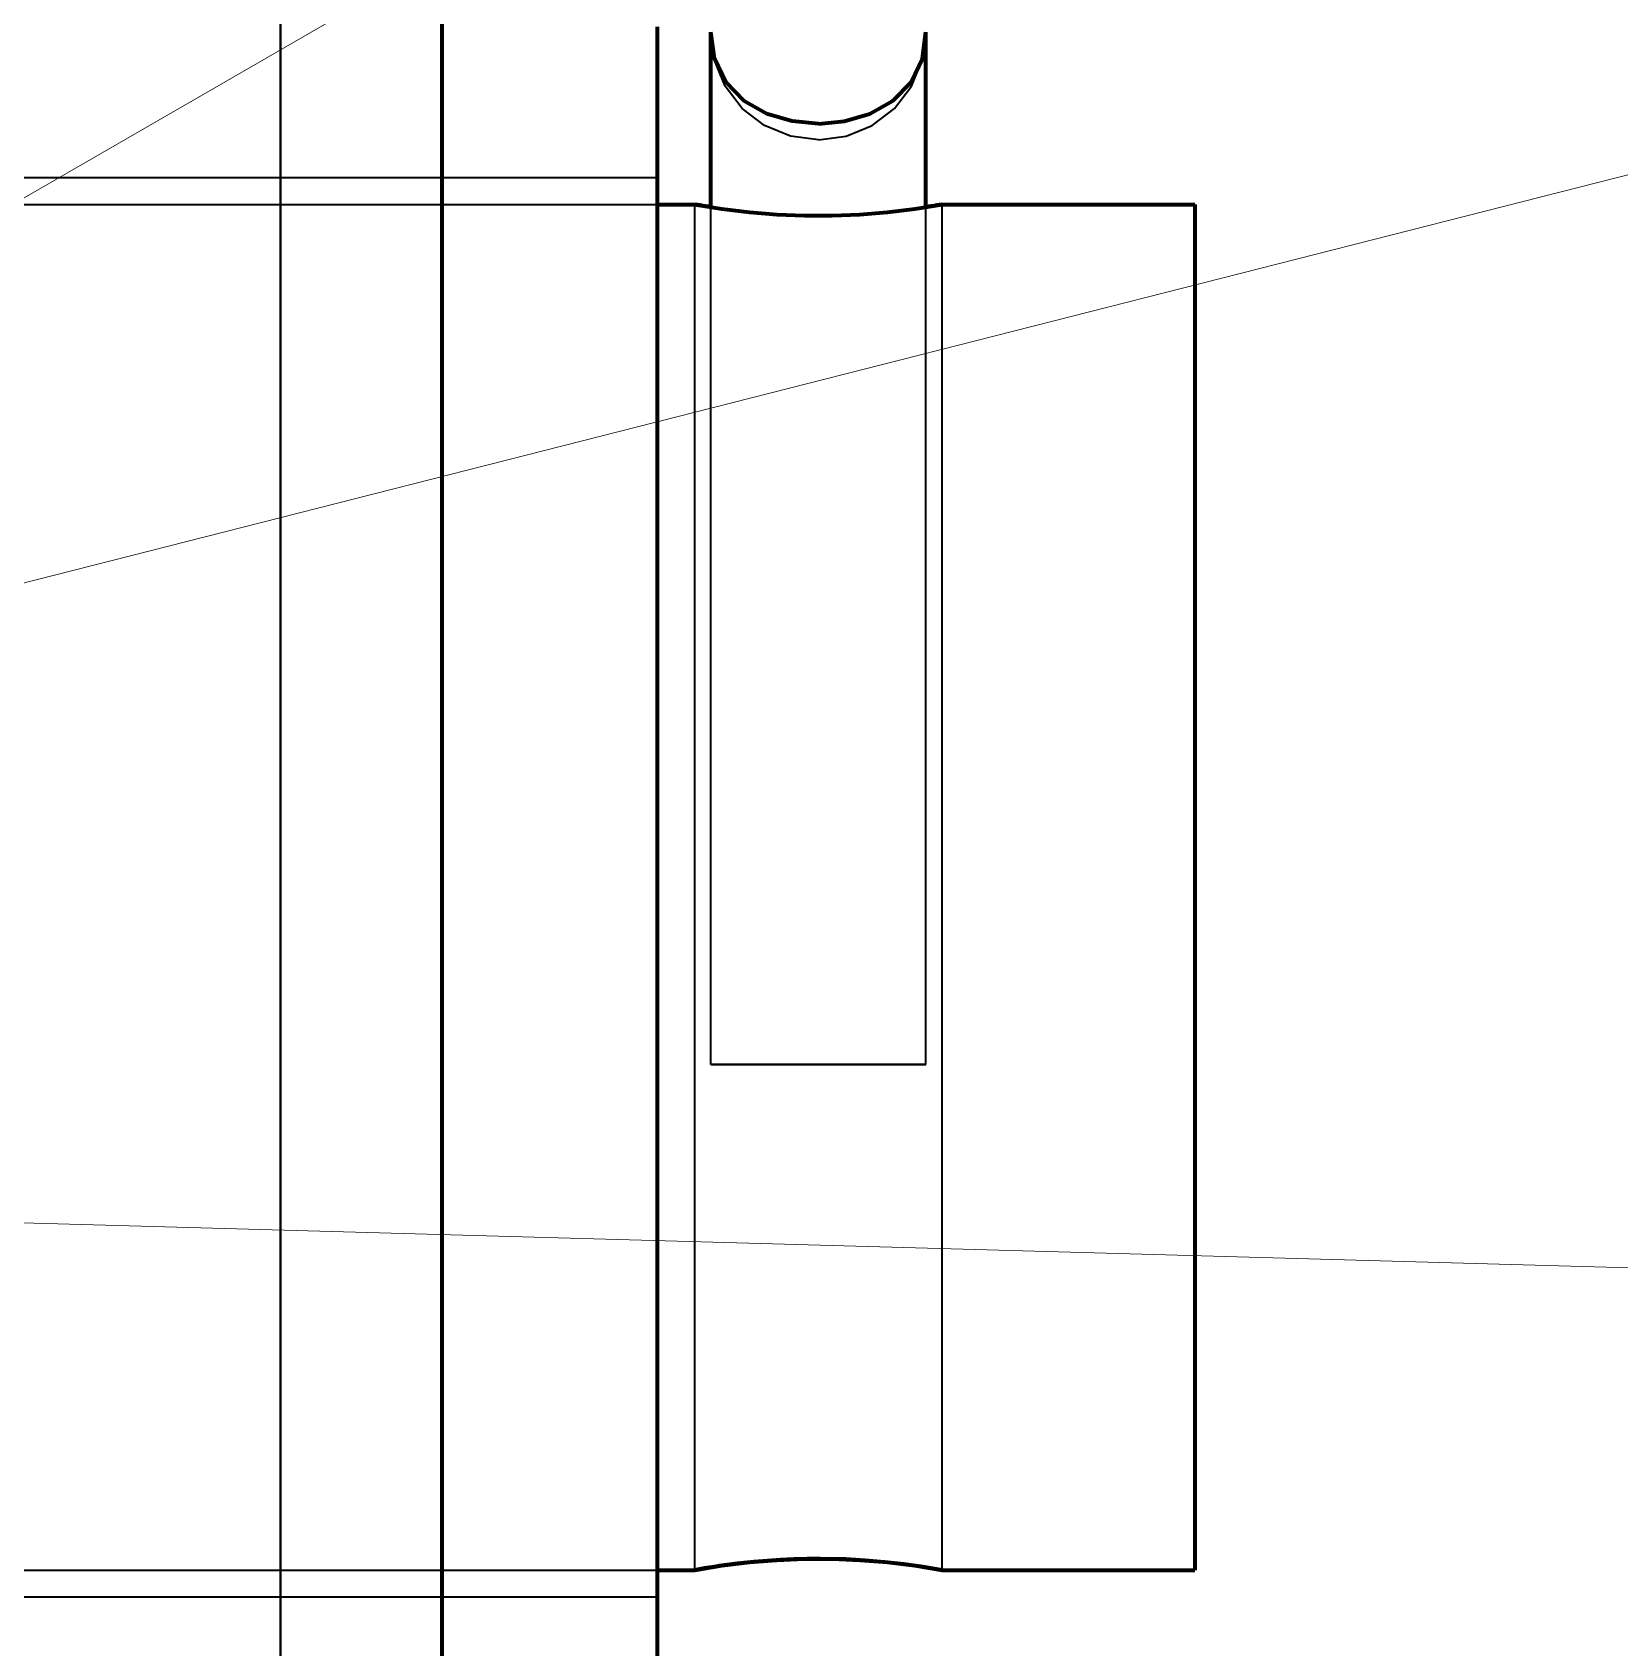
# Model space of a CAD drawing. Header units: millimetres. Extents: x 0 to 2382, y 0 to 420.
# Drawn here: x 184.029 to 186.981, y 228.295 to 231.299 of the extents above; entities that cross this region are included whole.
import ezdxf

# ---------------------------------------------------------------- set-up
doc = ezdxf.new("R2010")
doc.units = ezdxf.units.MM
doc.linetypes.add('IRAM-E-TRAZOS', pattern=[5, 4, -1])
for name, color, linetype, lineweight in [('01-VISIBLE', 7, 'CONTINUOUS', 70), ('02-OCULTA', 4, 'IRAM-E-TRAZOS', 35), ('08-FINA', 5, 'CONTINUOUS', 18)]:
    doc.layers.add(name, color=color, linetype=linetype, lineweight=lineweight)

msp = doc.modelspace()

# ---------------------------------------------------------------- linework, layer by layer
at = {"layer": '01-VISIBLE'}
for p, q in [((185.2909, 230.9743), (185.2909, 231.2994)), ((185.6909, 230.9743), (185.6909, 231.2994)), ((185.1909, 230.9794), (185.2609, 230.9794)), ((185.7209, 230.9794), (186.1909, 230.9794)), ((185.1909, 228.4394), (185.2609, 228.4394)), ((185.7209, 228.4394), (186.1909, 228.4394))]:
    msp.add_line(p, q, dxfattribs=at)
for points in [[(184.7909, 231.3719), (184.7909, 231.2844), (184.7909, 231.1969), (184.7909, 231.1094), (184.7909, 231.0219), (184.7909, 230.9344), (184.7909, 230.8469), (184.7909, 230.7594), (184.7909, 230.6719), (184.7909, 230.5844), (184.7909, 230.4969), (184.7909, 230.4094), (184.7909, 230.3219), (184.7909, 230.2344), (184.7909, 230.1469), (184.7909, 230.0594), (184.7909, 229.9719), (184.7909, 229.8844), (184.7909, 229.7969), (184.7909, 229.7094), (184.7909, 229.6219), (184.7909, 229.5344), (184.7909, 229.4469), (184.7909, 229.3594), (184.7909, 229.2719), (184.7909, 229.1844), (184.7909, 229.0969), (184.7909, 229.0094), (184.7909, 228.9219), (184.7909, 228.8344), (184.7909, 228.7469), (184.7909, 228.6594), (184.7909, 228.5719), (184.7909, 228.4844), (184.7909, 228.3969), (184.7909, 228.3094), (184.7909, 228.2219)], [(185.1909, 231.3094), (185.1909, 231.2594), (185.1909, 231.2094), (185.1909, 231.1594), (185.1909, 231.1094), (185.1909, 231.0594), (185.1909, 231.0094), (185.1909, 230.9594), (185.1909, 230.9094), (185.1909, 230.8594), (185.1909, 230.8094), (185.1909, 230.7594), (185.1909, 230.7094), (185.1909, 230.6594), (185.1909, 230.6094), (185.1909, 230.5594), (185.1909, 230.5094), (185.1909, 230.4594), (185.1909, 230.4094), (185.1909, 230.3594), (185.1909, 230.3094), (185.1909, 230.2594), (185.1909, 230.2094), (185.1909, 230.1594), (185.1909, 230.1094), (185.1909, 230.0594), (185.1909, 230.0094), (185.1909, 229.9594), (185.1909, 229.9094), (185.1909, 229.8594), (185.1909, 229.8094), (185.1909, 229.7594), (185.1909, 229.7094), (185.1909, 229.6594), (185.1909, 229.6094), (185.1909, 229.5594), (185.1909, 229.5094), (185.1909, 229.4594), (185.1909, 229.4094), (185.1909, 229.3594), (185.1909, 229.3094), (185.1909, 229.2594), (185.1909, 229.2094), (185.1909, 229.1594), (185.1909, 229.1094), (185.1909, 229.0594), (185.1909, 229.0094), (185.1909, 228.9594), (185.1909, 228.9094), (185.1909, 228.8594), (185.1909, 228.8094), (185.1909, 228.7594), (185.1909, 228.7094), (185.1909, 228.6594), (185.1909, 228.6094), (185.1909, 228.5594), (185.1909, 228.5094), (185.1909, 228.4594), (185.1909, 228.4094), (185.1909, 228.3594), (185.1909, 228.3094), (185.1909, 228.2594)], [(185.4909, 231.1294), (185.4421, 231.1339), (185.3951, 231.1477), (185.3525, 231.1718), (185.3185, 231.2069), (185.2974, 231.2509), (185.2909, 231.2994)], [(185.4909, 231.1294), (185.5396, 231.1339), (185.5866, 231.1477), (185.6292, 231.1718), (185.6632, 231.2069), (185.6843, 231.2509), (185.6909, 231.2994)], [(185.2909, 230.9743), (185.2858, 230.9751), (185.2808, 230.9759), (185.2758, 230.9767), (185.2708, 230.9776), (185.2658, 230.9785), (185.2609, 230.9794)], [(185.2609, 230.9794), (185.3116, 230.9712), (185.3626, 230.9649), (185.4138, 230.9607), (185.4652, 230.9586), (185.5165, 230.9586), (185.5679, 230.9607), (185.6191, 230.9649), (185.6701, 230.9712), (185.7209, 230.9794)], [(185.7209, 230.9794), (185.7159, 230.9785), (185.7109, 230.9776), (185.7059, 230.9767), (185.7009, 230.9759), (185.6959, 230.9751), (185.6909, 230.9743)], [(186.1909, 230.9794), (186.1909, 230.9286), (186.1909, 230.8778), (186.1909, 230.827), (186.1909, 230.7762), (186.1909, 230.7254), (186.1909, 230.6746), (186.1909, 230.6238), (186.1909, 230.573), (186.1909, 230.5222), (186.1909, 230.4714), (186.1909, 230.4206), (186.1909, 230.3698), (186.1909, 230.319), (186.1909, 230.2682), (186.1909, 230.2174), (186.1909, 230.1666), (186.1909, 230.1158), (186.1909, 230.065), (186.1909, 230.0142), (186.1909, 229.9634), (186.1909, 229.9126), (186.1909, 229.8618), (186.1909, 229.811), (186.1909, 229.7602), (186.1909, 229.7094), (186.1909, 229.6586), (186.1909, 229.6078), (186.1909, 229.557), (186.1909, 229.5062), (186.1909, 229.4554), (186.1909, 229.4046), (186.1909, 229.3538), (186.1909, 229.303), (186.1909, 229.2522), (186.1909, 229.2014), (186.1909, 229.1506), (186.1909, 229.0998), (186.1909, 229.049), (186.1909, 228.9982), (186.1909, 228.9474), (186.1909, 228.8966), (186.1909, 228.8458), (186.1909, 228.795), (186.1909, 228.7442), (186.1909, 228.6934), (186.1909, 228.6426), (186.1909, 228.5918), (186.1909, 228.541), (186.1909, 228.4902), (186.1909, 228.4394)], [(185.2609, 228.4394), (185.3116, 228.4476), (185.3626, 228.4538), (185.4138, 228.458), (185.4652, 228.4601), (185.5165, 228.4601), (185.5679, 228.458), (185.6191, 228.4538), (185.6701, 228.4476), (185.7209, 228.4394)], [(185.4948, 228.4604), (185.4699, 228.4602), (185.4451, 228.4595), (185.4202, 228.4584), (185.3954, 228.4567), (185.3706, 228.4546), (185.3459, 228.452)], [(185.7209, 228.4394), (185.6853, 228.4453), (185.6495, 228.4503), (185.6137, 228.4543), (185.5777, 228.4573), (185.5417, 228.4593), (185.5056, 228.4603)], [(185.316, 228.4482), (185.3068, 228.4469), (185.2976, 228.4455), (185.2884, 228.4441), (185.2792, 228.4426), (185.27, 228.441), (185.2609, 228.4394)], [(185.3455, 228.4519), (185.3406, 228.4514), (185.3358, 228.4508), (185.3309, 228.4502), (185.3261, 228.4495), (185.3212, 228.4489), (185.3164, 228.4482)]]:
    msp.add_lwpolyline(points, dxfattribs=at)
at = {"layer": '02-OCULTA'}
for p, q in [((178.7909, 231.0294), (184.7909, 231.0294)), ((184.7909, 231.0294), (185.1909, 231.0294)), ((138.3909, 230.9794), (185.1909, 230.9794)), ((185.2609, 228.4394), (185.2609, 230.9794)), ((185.2909, 229.3794), (185.2909, 230.9743)), ((185.6909, 229.3794), (185.6909, 230.9743)), ((185.7209, 228.4394), (185.7209, 230.9794)), ((138.3909, 228.4394), (185.1909, 228.4394)), ((178.7909, 228.3894), (184.7909, 228.3894)), ((184.7909, 228.3894), (185.1909, 228.3894))]:
    msp.add_line(p, q, dxfattribs=at)
for points in [[(184.7909, 228.2219), (184.7909, 228.3094), (184.7909, 228.3969), (184.7909, 228.4844), (184.7909, 228.5719), (184.7909, 228.6594), (184.7909, 228.7469), (184.7909, 228.8344), (184.7909, 228.9219), (184.7909, 229.0094), (184.7909, 229.0969), (184.7909, 229.1844), (184.7909, 229.2719), (184.7909, 229.3594), (184.7909, 229.4469), (184.7909, 229.5344), (184.7909, 229.6219), (184.7909, 229.7094), (184.7909, 229.7969), (184.7909, 229.8844), (184.7909, 229.9719), (184.7909, 230.0594), (184.7909, 230.1469), (184.7909, 230.2344), (184.7909, 230.3219), (184.7909, 230.4094), (184.7909, 230.4969), (184.7909, 230.5844), (184.7909, 230.6719), (184.7909, 230.7594), (184.7909, 230.8469), (184.7909, 230.9344), (184.7909, 231.0219), (184.7909, 231.1094), (184.7909, 231.1969), (184.7909, 231.2844), (184.7909, 231.3719)], [(184.4909, 231.3474), (184.4909, 231.2844), (184.4909, 231.2214), (184.4909, 231.1584), (184.4909, 231.0954), (184.4909, 231.0324), (184.4909, 230.9694), (184.4909, 230.9064), (184.4909, 230.8434), (184.4909, 230.7804), (184.4909, 230.7174), (184.4909, 230.6544), (184.4909, 230.5914), (184.4909, 230.5284), (184.4909, 230.4654), (184.4909, 230.4024), (184.4909, 230.3394), (184.4909, 230.2764), (184.4909, 230.2134), (184.4909, 230.1504), (184.4909, 230.0874), (184.4909, 230.0244), (184.4909, 229.9614), (184.4909, 229.8984), (184.4909, 229.8354), (184.4909, 229.7724), (184.4909, 229.7094), (184.4909, 229.6464), (184.4909, 229.5834), (184.4909, 229.5204), (184.4909, 229.4574), (184.4909, 229.3944), (184.4909, 229.3314), (184.4909, 229.2684), (184.4909, 229.2054), (184.4909, 229.1424), (184.4909, 229.0794), (184.4909, 229.0164), (184.4909, 228.9534), (184.4909, 228.8904), (184.4909, 228.8274), (184.4909, 228.7644), (184.4909, 228.7014), (184.4909, 228.6384), (184.4909, 228.5754), (184.4909, 228.5124), (184.4909, 228.4494), (184.4909, 228.3864), (184.4909, 228.3234), (184.4909, 228.2604)], [(184.4909, 228.2604), (184.4909, 228.3234), (184.4909, 228.3864), (184.4909, 228.4494), (184.4909, 228.5124), (184.4909, 228.5754), (184.4909, 228.6384), (184.4909, 228.7014), (184.4909, 228.7644), (184.4909, 228.8274), (184.4909, 228.8904), (184.4909, 228.9534), (184.4909, 229.0164), (184.4909, 229.0794), (184.4909, 229.1424), (184.4909, 229.2054), (184.4909, 229.2684), (184.4909, 229.3314), (184.4909, 229.3944), (184.4909, 229.4574), (184.4909, 229.5204), (184.4909, 229.5834), (184.4909, 229.6464), (184.4909, 229.7094), (184.4909, 229.7724), (184.4909, 229.8354), (184.4909, 229.8984), (184.4909, 229.9614), (184.4909, 230.0244), (184.4909, 230.0874), (184.4909, 230.1504), (184.4909, 230.2134), (184.4909, 230.2764), (184.4909, 230.3394), (184.4909, 230.4024), (184.4909, 230.4654), (184.4909, 230.5284), (184.4909, 230.5914), (184.4909, 230.6544), (184.4909, 230.7174), (184.4909, 230.7804), (184.4909, 230.8434), (184.4909, 230.9064), (184.4909, 230.9694), (184.4909, 231.0324), (184.4909, 231.0954), (184.4909, 231.1584), (184.4909, 231.2214), (184.4909, 231.2844), (184.4909, 231.3474)], [(184.7909, 231.3474), (184.7909, 231.2844), (184.7909, 231.2214), (184.7909, 231.1584), (184.7909, 231.0954), (184.7909, 231.0324), (184.7909, 230.9694), (184.7909, 230.9064), (184.7909, 230.8434), (184.7909, 230.7804), (184.7909, 230.7174), (184.7909, 230.6544), (184.7909, 230.5914), (184.7909, 230.5284), (184.7909, 230.4654), (184.7909, 230.4024), (184.7909, 230.3394), (184.7909, 230.2764), (184.7909, 230.2134), (184.7909, 230.1504), (184.7909, 230.0874), (184.7909, 230.0244), (184.7909, 229.9614), (184.7909, 229.8984), (184.7909, 229.8354), (184.7909, 229.7724), (184.7909, 229.7094), (184.7909, 229.6464), (184.7909, 229.5834), (184.7909, 229.5204), (184.7909, 229.4574), (184.7909, 229.3944), (184.7909, 229.3314), (184.7909, 229.2684), (184.7909, 229.2054), (184.7909, 229.1424), (184.7909, 229.0794), (184.7909, 229.0164), (184.7909, 228.9534), (184.7909, 228.8904), (184.7909, 228.8274), (184.7909, 228.7644), (184.7909, 228.7014), (184.7909, 228.6384), (184.7909, 228.5754), (184.7909, 228.5124), (184.7909, 228.4494), (184.7909, 228.3864), (184.7909, 228.3234), (184.7909, 228.2604)], [(184.7909, 228.2604), (184.7909, 228.3234), (184.7909, 228.3864), (184.7909, 228.4494), (184.7909, 228.5124), (184.7909, 228.5754), (184.7909, 228.6384), (184.7909, 228.7014), (184.7909, 228.7644), (184.7909, 228.8274), (184.7909, 228.8904), (184.7909, 228.9534), (184.7909, 229.0164), (184.7909, 229.0794), (184.7909, 229.1424), (184.7909, 229.2054), (184.7909, 229.2684), (184.7909, 229.3314), (184.7909, 229.3944), (184.7909, 229.4574), (184.7909, 229.5204), (184.7909, 229.5834), (184.7909, 229.6464), (184.7909, 229.7094), (184.7909, 229.7724), (184.7909, 229.8354), (184.7909, 229.8984), (184.7909, 229.9614), (184.7909, 230.0244), (184.7909, 230.0874), (184.7909, 230.1504), (184.7909, 230.2134), (184.7909, 230.2764), (184.7909, 230.3394), (184.7909, 230.4024), (184.7909, 230.4654), (184.7909, 230.5284), (184.7909, 230.5914), (184.7909, 230.6544), (184.7909, 230.7174), (184.7909, 230.7804), (184.7909, 230.8434), (184.7909, 230.9064), (184.7909, 230.9694), (184.7909, 231.0324), (184.7909, 231.0954), (184.7909, 231.1584), (184.7909, 231.2214), (184.7909, 231.2844), (184.7909, 231.3474)], [(184.4909, 231.3214), (184.4909, 231.2594), (184.4909, 231.1974), (184.4909, 231.1354), (184.4909, 231.0734), (184.4909, 231.0114), (184.4909, 230.9494), (184.4909, 230.8874), (184.4909, 230.8254), (184.4909, 230.7634), (184.4909, 230.7014), (184.4909, 230.6394), (184.4909, 230.5774), (184.4909, 230.5154), (184.4909, 230.4534), (184.4909, 230.3914), (184.4909, 230.3294), (184.4909, 230.2674), (184.4909, 230.2054), (184.4909, 230.1434), (184.4909, 230.0814), (184.4909, 230.0194), (184.4909, 229.9574), (184.4909, 229.8954), (184.4909, 229.8334), (184.4909, 229.7714), (184.4909, 229.7094), (184.4909, 229.6474), (184.4909, 229.5854), (184.4909, 229.5234), (184.4909, 229.4614), (184.4909, 229.3994), (184.4909, 229.3374), (184.4909, 229.2754), (184.4909, 229.2134), (184.4909, 229.1514), (184.4909, 229.0894), (184.4909, 229.0274), (184.4909, 228.9654), (184.4909, 228.9034), (184.4909, 228.8414), (184.4909, 228.7794), (184.4909, 228.7174), (184.4909, 228.6554), (184.4909, 228.5934), (184.4909, 228.5314), (184.4909, 228.4694), (184.4909, 228.4074), (184.4909, 228.3454), (184.4909, 228.2834)], [(184.4909, 228.2834), (184.4909, 228.3454), (184.4909, 228.4074), (184.4909, 228.4694), (184.4909, 228.5314), (184.4909, 228.5934), (184.4909, 228.6554), (184.4909, 228.7174), (184.4909, 228.7794), (184.4909, 228.8414), (184.4909, 228.9034), (184.4909, 228.9654), (184.4909, 229.0274), (184.4909, 229.0894), (184.4909, 229.1514), (184.4909, 229.2134), (184.4909, 229.2754), (184.4909, 229.3374), (184.4909, 229.3994), (184.4909, 229.4614), (184.4909, 229.5234), (184.4909, 229.5854), (184.4909, 229.6474), (184.4909, 229.7094), (184.4909, 229.7714), (184.4909, 229.8334), (184.4909, 229.8954), (184.4909, 229.9574), (184.4909, 230.0194), (184.4909, 230.0814), (184.4909, 230.1434), (184.4909, 230.2054), (184.4909, 230.2674), (184.4909, 230.3294), (184.4909, 230.3914), (184.4909, 230.4534), (184.4909, 230.5154), (184.4909, 230.5774), (184.4909, 230.6394), (184.4909, 230.7014), (184.4909, 230.7634), (184.4909, 230.8254), (184.4909, 230.8874), (184.4909, 230.9494), (184.4909, 231.0114), (184.4909, 231.0734), (184.4909, 231.1354), (184.4909, 231.1974), (184.4909, 231.2594), (184.4909, 231.3214)], [(184.7909, 231.3202), (184.7909, 231.2699), (184.7909, 231.2195), (184.7909, 231.1692), (184.7909, 231.1189), (184.7909, 231.0685), (184.7909, 231.0182), (184.7909, 230.9678), (184.7909, 230.9175), (184.7909, 230.8672), (184.7909, 230.8168), (184.7909, 230.7665), (184.7909, 230.7161), (184.7909, 230.6658), (184.7909, 230.6155), (184.7909, 230.5651), (184.7909, 230.5148), (184.7909, 230.4645), (184.7909, 230.4141), (184.7909, 230.3638), (184.7909, 230.3134), (184.7909, 230.2631), (184.7909, 230.2128), (184.7909, 230.1624), (184.7909, 230.1121), (184.7909, 230.0617), (184.7909, 230.0114), (184.7909, 229.9611), (184.7909, 229.9107), (184.7909, 229.8604), (184.7909, 229.81), (184.7909, 229.7597), (184.7909, 229.7094), (184.7909, 229.659), (184.7909, 229.6087), (184.7909, 229.5584), (184.7909, 229.508), (184.7909, 229.4577), (184.7909, 229.4073), (184.7909, 229.357), (184.7909, 229.3067), (184.7909, 229.2563), (184.7909, 229.206), (184.7909, 229.1556), (184.7909, 229.1053), (184.7909, 229.055), (184.7909, 229.0046), (184.7909, 228.9543), (184.7909, 228.9039), (184.7909, 228.8536), (184.7909, 228.8033), (184.7909, 228.7529), (184.7909, 228.7026), (184.7909, 228.6522), (184.7909, 228.6019), (184.7909, 228.5516), (184.7909, 228.5012), (184.7909, 228.4509), (184.7909, 228.4006), (184.7909, 228.3502), (184.7909, 228.2999), (184.7909, 228.2495)], [(184.7909, 228.2495), (184.7909, 228.2999), (184.7909, 228.3502), (184.7909, 228.4006), (184.7909, 228.4509), (184.7909, 228.5012), (184.7909, 228.5516), (184.7909, 228.6019), (184.7909, 228.6522), (184.7909, 228.7026), (184.7909, 228.7529), (184.7909, 228.8033), (184.7909, 228.8536), (184.7909, 228.9039), (184.7909, 228.9543), (184.7909, 229.0046), (184.7909, 229.055), (184.7909, 229.1053), (184.7909, 229.1556), (184.7909, 229.206), (184.7909, 229.2563), (184.7909, 229.3067), (184.7909, 229.357), (184.7909, 229.4073), (184.7909, 229.4577), (184.7909, 229.508), (184.7909, 229.5584), (184.7909, 229.6087), (184.7909, 229.659), (184.7909, 229.7094), (184.7909, 229.7597), (184.7909, 229.81), (184.7909, 229.8604), (184.7909, 229.9107), (184.7909, 229.9611), (184.7909, 230.0114), (184.7909, 230.0617), (184.7909, 230.1121), (184.7909, 230.1624), (184.7909, 230.2128), (184.7909, 230.2631), (184.7909, 230.3134), (184.7909, 230.3638), (184.7909, 230.4141), (184.7909, 230.4645), (184.7909, 230.5148), (184.7909, 230.5651), (184.7909, 230.6155), (184.7909, 230.6658), (184.7909, 230.7161), (184.7909, 230.7665), (184.7909, 230.8168), (184.7909, 230.8672), (184.7909, 230.9175), (184.7909, 230.9678), (184.7909, 231.0182), (184.7909, 231.0685), (184.7909, 231.1189), (184.7909, 231.1692), (184.7909, 231.2195), (184.7909, 231.2699), (184.7909, 231.3202)], [(184.7909, 231.3094), (184.7909, 231.2594), (184.7909, 231.2094), (184.7909, 231.1594), (184.7909, 231.1094), (184.7909, 231.0594), (184.7909, 231.0094), (184.7909, 230.9594), (184.7909, 230.9094), (184.7909, 230.8594), (184.7909, 230.8094), (184.7909, 230.7594), (184.7909, 230.7094), (184.7909, 230.6594), (184.7909, 230.6094), (184.7909, 230.5594), (184.7909, 230.5094), (184.7909, 230.4594), (184.7909, 230.4094), (184.7909, 230.3594), (184.7909, 230.3094), (184.7909, 230.2594), (184.7909, 230.2094), (184.7909, 230.1594), (184.7909, 230.1094), (184.7909, 230.0594), (184.7909, 230.0094), (184.7909, 229.9594), (184.7909, 229.9094), (184.7909, 229.8594), (184.7909, 229.8094), (184.7909, 229.7594), (184.7909, 229.7094), (184.7909, 229.6594), (184.7909, 229.6094), (184.7909, 229.5594), (184.7909, 229.5094), (184.7909, 229.4594), (184.7909, 229.4094), (184.7909, 229.3594), (184.7909, 229.3094), (184.7909, 229.2594), (184.7909, 229.2094), (184.7909, 229.1594), (184.7909, 229.1094), (184.7909, 229.0594), (184.7909, 229.0094), (184.7909, 228.9594), (184.7909, 228.9094), (184.7909, 228.8594), (184.7909, 228.8094), (184.7909, 228.7594), (184.7909, 228.7094), (184.7909, 228.6594), (184.7909, 228.6094), (184.7909, 228.5594), (184.7909, 228.5094), (184.7909, 228.4594), (184.7909, 228.4094), (184.7909, 228.3594), (184.7909, 228.3094), (184.7909, 228.2594)], [(184.7909, 228.2594), (184.7909, 228.3094), (184.7909, 228.3594), (184.7909, 228.4094), (184.7909, 228.4594), (184.7909, 228.5094), (184.7909, 228.5594), (184.7909, 228.6094), (184.7909, 228.6594), (184.7909, 228.7094), (184.7909, 228.7594), (184.7909, 228.8094), (184.7909, 228.8594), (184.7909, 228.9094), (184.7909, 228.9594), (184.7909, 229.0094), (184.7909, 229.0594), (184.7909, 229.1094), (184.7909, 229.1594), (184.7909, 229.2094), (184.7909, 229.2594), (184.7909, 229.3094), (184.7909, 229.3594), (184.7909, 229.4094), (184.7909, 229.4594), (184.7909, 229.5094), (184.7909, 229.5594), (184.7909, 229.6094), (184.7909, 229.6594), (184.7909, 229.7094), (184.7909, 229.7594), (184.7909, 229.8094), (184.7909, 229.8594), (184.7909, 229.9094), (184.7909, 229.9594), (184.7909, 230.0094), (184.7909, 230.0594), (184.7909, 230.1094), (184.7909, 230.1594), (184.7909, 230.2094), (184.7909, 230.2594), (184.7909, 230.3094), (184.7909, 230.3594), (184.7909, 230.4094), (184.7909, 230.4594), (184.7909, 230.5094), (184.7909, 230.5594), (184.7909, 230.6094), (184.7909, 230.6594), (184.7909, 230.7094), (184.7909, 230.7594), (184.7909, 230.8094), (184.7909, 230.8594), (184.7909, 230.9094), (184.7909, 230.9594), (184.7909, 231.0094), (184.7909, 231.0594), (184.7909, 231.1094), (184.7909, 231.1594), (184.7909, 231.2094), (184.7909, 231.2594), (184.7909, 231.3094)], [(185.1909, 228.2594), (185.1909, 228.3094), (185.1909, 228.3594), (185.1909, 228.4094), (185.1909, 228.4594), (185.1909, 228.5094), (185.1909, 228.5594), (185.1909, 228.6094), (185.1909, 228.6594), (185.1909, 228.7094), (185.1909, 228.7594), (185.1909, 228.8094), (185.1909, 228.8594), (185.1909, 228.9094), (185.1909, 228.9594), (185.1909, 229.0094), (185.1909, 229.0594), (185.1909, 229.1094), (185.1909, 229.1594), (185.1909, 229.2094), (185.1909, 229.2594), (185.1909, 229.3094), (185.1909, 229.3594), (185.1909, 229.4094), (185.1909, 229.4594), (185.1909, 229.5094), (185.1909, 229.5594), (185.1909, 229.6094), (185.1909, 229.6594), (185.1909, 229.7094), (185.1909, 229.7594), (185.1909, 229.8094), (185.1909, 229.8594), (185.1909, 229.9094), (185.1909, 229.9594), (185.1909, 230.0094), (185.1909, 230.0594), (185.1909, 230.1094), (185.1909, 230.1594), (185.1909, 230.2094), (185.1909, 230.2594), (185.1909, 230.3094), (185.1909, 230.3594), (185.1909, 230.4094), (185.1909, 230.4594), (185.1909, 230.5094), (185.1909, 230.5594), (185.1909, 230.6094), (185.1909, 230.6594), (185.1909, 230.7094), (185.1909, 230.7594), (185.1909, 230.8094), (185.1909, 230.8594), (185.1909, 230.9094), (185.1909, 230.9594), (185.1909, 231.0094), (185.1909, 231.0594), (185.1909, 231.1094), (185.1909, 231.1594), (185.1909, 231.2094), (185.1909, 231.2594), (185.1909, 231.3094)], [(185.2909, 231.2994), (185.2974, 231.2509), (185.3185, 231.2069), (185.3525, 231.1718), (185.3951, 231.1477), (185.4421, 231.1339), (185.4909, 231.1294)], [(185.4909, 231.0994), (185.4391, 231.1062), (185.3909, 231.1262), (185.3494, 231.1579), (185.3176, 231.1994), (185.2977, 231.2476), (185.2909, 231.2994)], [(185.4909, 231.1294), (185.5396, 231.1339), (185.5866, 231.1477), (185.6292, 231.1718), (185.6632, 231.2069), (185.6843, 231.2509), (185.6909, 231.2994)], [(185.4909, 231.0994), (185.5426, 231.1062), (185.5909, 231.1262), (185.6323, 231.1579), (185.6641, 231.1994), (185.684, 231.2476), (185.6909, 231.2994)], [(184.7909, 231.0294), (184.7909, 230.9786), (184.7909, 230.9278), (184.7909, 230.8771), (184.7909, 230.8263), (184.7909, 230.7755), (184.7909, 230.7248), (184.7909, 230.674), (184.7909, 230.6232), (184.7909, 230.5724), (184.7909, 230.5217), (184.7909, 230.4709), (184.7909, 230.4201), (184.7909, 230.3694), (184.7909, 230.3186), (184.7909, 230.2678), (184.7909, 230.2171), (184.7909, 230.1663), (184.7909, 230.1155), (184.7909, 230.0648), (184.7909, 230.014), (184.7909, 229.9632), (184.7909, 229.9124), (184.7909, 229.8617), (184.7909, 229.8109), (184.7909, 229.7601), (184.7909, 229.7094), (184.7909, 229.6586), (184.7909, 229.6078), (184.7909, 229.5571), (184.7909, 229.5063), (184.7909, 229.4555), (184.7909, 229.4048), (184.7909, 229.354), (184.7909, 229.3032), (184.7909, 229.2524), (184.7909, 229.2017), (184.7909, 229.1509), (184.7909, 229.1001), (184.7909, 229.0494), (184.7909, 228.9986), (184.7909, 228.9478), (184.7909, 228.8971), (184.7909, 228.8463), (184.7909, 228.7955), (184.7909, 228.7448), (184.7909, 228.694), (184.7909, 228.6432), (184.7909, 228.5924), (184.7909, 228.5417), (184.7909, 228.4909), (184.7909, 228.4401), (184.7909, 228.3894)], [(184.7909, 228.3894), (184.7909, 228.4401), (184.7909, 228.4909), (184.7909, 228.5417), (184.7909, 228.5924), (184.7909, 228.6432), (184.7909, 228.694), (184.7909, 228.7448), (184.7909, 228.7955), (184.7909, 228.8463), (184.7909, 228.8971), (184.7909, 228.9478), (184.7909, 228.9986), (184.7909, 229.0494), (184.7909, 229.1001), (184.7909, 229.1509), (184.7909, 229.2017), (184.7909, 229.2524), (184.7909, 229.3032), (184.7909, 229.354), (184.7909, 229.4048), (184.7909, 229.4555), (184.7909, 229.5063), (184.7909, 229.5571), (184.7909, 229.6078), (184.7909, 229.6586), (184.7909, 229.7094), (184.7909, 229.7601), (184.7909, 229.8109), (184.7909, 229.8617), (184.7909, 229.9124), (184.7909, 229.9632), (184.7909, 230.014), (184.7909, 230.0648), (184.7909, 230.1155), (184.7909, 230.1663), (184.7909, 230.2171), (184.7909, 230.2678), (184.7909, 230.3186), (184.7909, 230.3694), (184.7909, 230.4201), (184.7909, 230.4709), (184.7909, 230.5217), (184.7909, 230.5724), (184.7909, 230.6232), (184.7909, 230.674), (184.7909, 230.7248), (184.7909, 230.7755), (184.7909, 230.8263), (184.7909, 230.8771), (184.7909, 230.9278), (184.7909, 230.9786), (184.7909, 231.0294)], [(184.7909, 231.0294), (184.7909, 230.9786), (184.7909, 230.9278), (184.7909, 230.8771), (184.7909, 230.8263), (184.7909, 230.7755), (184.7909, 230.7248), (184.7909, 230.674), (184.7909, 230.6232), (184.7909, 230.5724), (184.7909, 230.5217), (184.7909, 230.4709), (184.7909, 230.4201), (184.7909, 230.3694), (184.7909, 230.3186), (184.7909, 230.2678), (184.7909, 230.2171), (184.7909, 230.1663), (184.7909, 230.1155), (184.7909, 230.0648), (184.7909, 230.014), (184.7909, 229.9632), (184.7909, 229.9124), (184.7909, 229.8617), (184.7909, 229.8109), (184.7909, 229.7601), (184.7909, 229.7094), (184.7909, 229.6586), (184.7909, 229.6078), (184.7909, 229.5571), (184.7909, 229.5063), (184.7909, 229.4555), (184.7909, 229.4048), (184.7909, 229.354), (184.7909, 229.3032), (184.7909, 229.2524), (184.7909, 229.2017), (184.7909, 229.1509), (184.7909, 229.1001), (184.7909, 229.0494), (184.7909, 228.9986), (184.7909, 228.9478), (184.7909, 228.8971), (184.7909, 228.8463), (184.7909, 228.7955), (184.7909, 228.7448), (184.7909, 228.694), (184.7909, 228.6432), (184.7909, 228.5924), (184.7909, 228.5417), (184.7909, 228.4909), (184.7909, 228.4401), (184.7909, 228.3894)], [(184.7909, 228.3894), (184.7909, 228.4401), (184.7909, 228.4909), (184.7909, 228.5417), (184.7909, 228.5924), (184.7909, 228.6432), (184.7909, 228.694), (184.7909, 228.7448), (184.7909, 228.7955), (184.7909, 228.8463), (184.7909, 228.8971), (184.7909, 228.9478), (184.7909, 228.9986), (184.7909, 229.0494), (184.7909, 229.1001), (184.7909, 229.1509), (184.7909, 229.2017), (184.7909, 229.2524), (184.7909, 229.3032), (184.7909, 229.354), (184.7909, 229.4048), (184.7909, 229.4555), (184.7909, 229.5063), (184.7909, 229.5571), (184.7909, 229.6078), (184.7909, 229.6586), (184.7909, 229.7094), (184.7909, 229.7601), (184.7909, 229.8109), (184.7909, 229.8617), (184.7909, 229.9124), (184.7909, 229.9632), (184.7909, 230.014), (184.7909, 230.0648), (184.7909, 230.1155), (184.7909, 230.1663), (184.7909, 230.2171), (184.7909, 230.2678), (184.7909, 230.3186), (184.7909, 230.3694), (184.7909, 230.4201), (184.7909, 230.4709), (184.7909, 230.5217), (184.7909, 230.5724), (184.7909, 230.6232), (184.7909, 230.674), (184.7909, 230.7248), (184.7909, 230.7755), (184.7909, 230.8263), (184.7909, 230.8771), (184.7909, 230.9278), (184.7909, 230.9786), (184.7909, 231.0294)], [(185.1909, 231.0294), (185.1909, 230.9786), (185.1909, 230.9278), (185.1909, 230.8771), (185.1909, 230.8263), (185.1909, 230.7755), (185.1909, 230.7248), (185.1909, 230.674), (185.1909, 230.6232), (185.1909, 230.5724), (185.1909, 230.5217), (185.1909, 230.4709), (185.1909, 230.4201), (185.1909, 230.3694), (185.1909, 230.3186), (185.1909, 230.2678), (185.1909, 230.2171), (185.1909, 230.1663), (185.1909, 230.1155), (185.1909, 230.0648), (185.1909, 230.014), (185.1909, 229.9632), (185.1909, 229.9124), (185.1909, 229.8617), (185.1909, 229.8109), (185.1909, 229.7601), (185.1909, 229.7094), (185.1909, 229.6586), (185.1909, 229.6078), (185.1909, 229.5571), (185.1909, 229.5063), (185.1909, 229.4555), (185.1909, 229.4048), (185.1909, 229.354), (185.1909, 229.3032), (185.1909, 229.2524), (185.1909, 229.2017), (185.1909, 229.1509), (185.1909, 229.1001), (185.1909, 229.0494), (185.1909, 228.9986), (185.1909, 228.9478), (185.1909, 228.8971), (185.1909, 228.8463), (185.1909, 228.7955), (185.1909, 228.7448), (185.1909, 228.694), (185.1909, 228.6432), (185.1909, 228.5924), (185.1909, 228.5417), (185.1909, 228.4909), (185.1909, 228.4401), (185.1909, 228.3894)], [(185.1909, 228.3894), (185.1909, 228.4401), (185.1909, 228.4909), (185.1909, 228.5417), (185.1909, 228.5924), (185.1909, 228.6432), (185.1909, 228.694), (185.1909, 228.7448), (185.1909, 228.7955), (185.1909, 228.8463), (185.1909, 228.8971), (185.1909, 228.9478), (185.1909, 228.9986), (185.1909, 229.0494), (185.1909, 229.1001), (185.1909, 229.1509), (185.1909, 229.2017), (185.1909, 229.2524), (185.1909, 229.3032), (185.1909, 229.354), (185.1909, 229.4048), (185.1909, 229.4555), (185.1909, 229.5063), (185.1909, 229.5571), (185.1909, 229.6078), (185.1909, 229.6586), (185.1909, 229.7094), (185.1909, 229.7601), (185.1909, 229.8109), (185.1909, 229.8617), (185.1909, 229.9124), (185.1909, 229.9632), (185.1909, 230.014), (185.1909, 230.0648), (185.1909, 230.1155), (185.1909, 230.1663), (185.1909, 230.2171), (185.1909, 230.2678), (185.1909, 230.3186), (185.1909, 230.3694), (185.1909, 230.4201), (185.1909, 230.4709), (185.1909, 230.5217), (185.1909, 230.5724), (185.1909, 230.6232), (185.1909, 230.674), (185.1909, 230.7248), (185.1909, 230.7755), (185.1909, 230.8263), (185.1909, 230.8771), (185.1909, 230.9278), (185.1909, 230.9786), (185.1909, 231.0294)], [(185.6909, 230.9743), (185.6411, 230.9674), (185.5912, 230.9624), (185.541, 230.9594), (185.4909, 230.9584), (185.4407, 230.9594), (185.3905, 230.9624), (185.3406, 230.9674), (185.2909, 230.9743)], [(186.1909, 228.4394), (186.1909, 228.4902), (186.1909, 228.541), (186.1909, 228.5918), (186.1909, 228.6426), (186.1909, 228.6934), (186.1909, 228.7442), (186.1909, 228.795), (186.1909, 228.8458), (186.1909, 228.8966), (186.1909, 228.9474), (186.1909, 228.9982), (186.1909, 229.049), (186.1909, 229.0998), (186.1909, 229.1506), (186.1909, 229.2014), (186.1909, 229.2522), (186.1909, 229.303), (186.1909, 229.3538), (186.1909, 229.4046), (186.1909, 229.4554), (186.1909, 229.5062), (186.1909, 229.557), (186.1909, 229.6078), (186.1909, 229.6586), (186.1909, 229.7094), (186.1909, 229.7602), (186.1909, 229.811), (186.1909, 229.8618), (186.1909, 229.9126), (186.1909, 229.9634), (186.1909, 230.0142), (186.1909, 230.065), (186.1909, 230.1158), (186.1909, 230.1666), (186.1909, 230.2174), (186.1909, 230.2682), (186.1909, 230.319), (186.1909, 230.3698), (186.1909, 230.4206), (186.1909, 230.4714), (186.1909, 230.5222), (186.1909, 230.573), (186.1909, 230.6238), (186.1909, 230.6746), (186.1909, 230.7254), (186.1909, 230.7762), (186.1909, 230.827), (186.1909, 230.8778), (186.1909, 230.9286), (186.1909, 230.9794)], [(185.6909, 229.3794), (185.6409, 229.3794), (185.5909, 229.3794), (185.5409, 229.3794), (185.4909, 229.3794), (185.4409, 229.3794), (185.3909, 229.3794), (185.3409, 229.3794), (185.2909, 229.3794)], [(185.2909, 229.3794), (185.3409, 229.3794), (185.3909, 229.3794), (185.4409, 229.3794), (185.4909, 229.3794), (185.5409, 229.3794), (185.5909, 229.3794), (185.6409, 229.3794), (185.6909, 229.3794)], [(185.5056, 228.4603), (185.5038, 228.4603), (185.502, 228.4603), (185.5002, 228.4603), (185.4984, 228.4603), (185.4966, 228.4604), (185.4948, 228.4604)], [(185.3164, 228.4482), (185.3163, 228.4482), (185.3163, 228.4482), (185.3162, 228.4482), (185.3161, 228.4482), (185.3161, 228.4482), (185.316, 228.4482)], [(185.3459, 228.452), (185.3458, 228.452), (185.3458, 228.452), (185.3457, 228.452), (185.3456, 228.452), (185.3456, 228.4519), (185.3455, 228.4519)]]:
    msp.add_lwpolyline(points, dxfattribs=at)
at = {"layer": '08-FINA'}
for p, q in [((201.7261, 241.2105), (181.7909, 229.7094)), ((211.3144, 237.2228), (181.7909, 229.7094)), ((211.1924, 228.3217), (161.7909, 229.7094))]:
    msp.add_line(p, q, dxfattribs=at)

doc.saveas('drawing.dxf')
